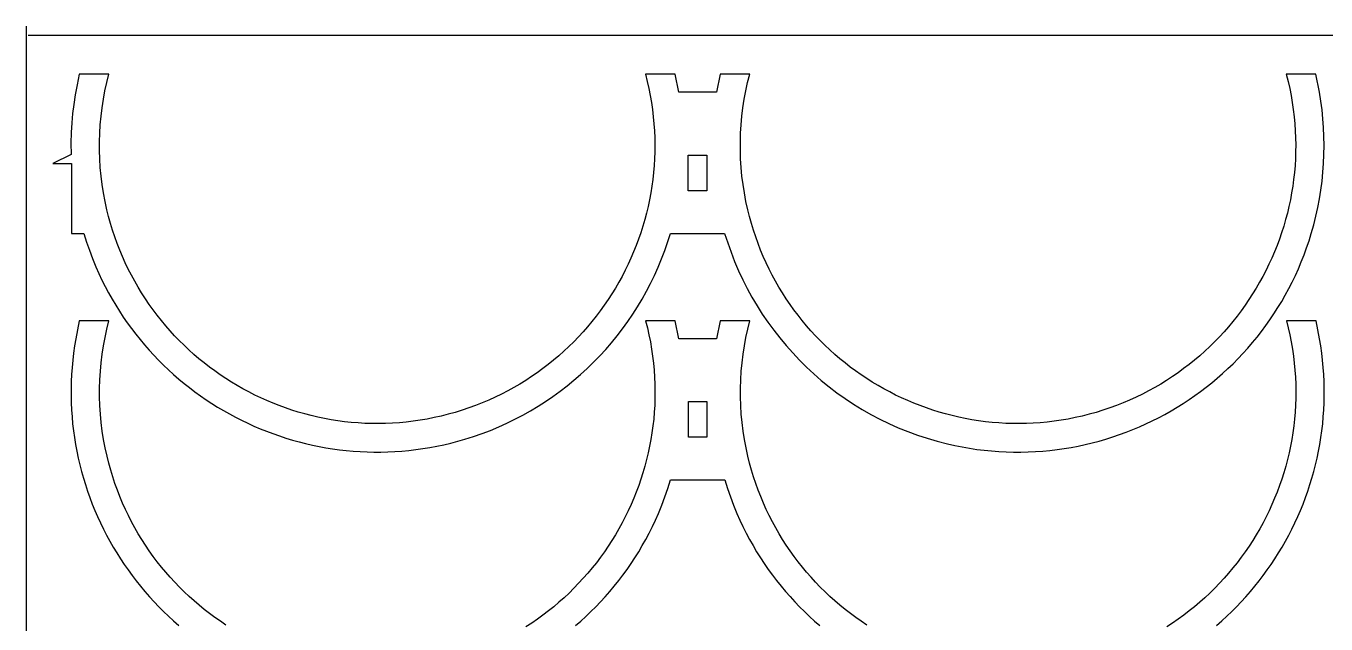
# Model space of a CAD drawing. Extents: x 443 to 1024, y 36 to 674.
# Drawn here: x 443.5 to 626, y 589.8 to 673.7 of the extents above; entities that cross this region are included whole.
import ezdxf

# ---------------------------------------------------------------- set-up
doc = ezdxf.new("R2010")
doc.units = 0
doc.layers.get('0').update_dxf_attribs({"linetype": 'CONTINUOUS'})

msp = doc.modelspace()

# ---------------------------------------------------------------- linework, layer by layer
at = {"color": 0}
for p, q in [((443.451437, 673.716315), (443.451437, 36.86042)), ((443.768031, 672.448303), (1023.768031, 672.448303))]:
    msp.add_line(p, q, dxfattribs=at)
at = {"color": 4}
for p, q in [((450.91852, 666.947729), (450.624279, 665.446206)), ((455.08122, 666.947729), (450.91852, 666.947729)), ((454.789557, 665.78572), (455.08122, 666.947729)), ((534.59682, 666.947729), (530.43412, 666.947729)), ((530.43412, 666.947729), (530.685875, 665.956595)), ((535.10312, 664.418729), (534.59682, 666.947729)), ((540.91172, 666.947729), (540.40552, 664.418729)), ((545.07442, 666.947729), (540.91172, 666.947729)), ((544.782744, 665.785982), (545.07442, 666.947729)), ((624.59002, 666.947729), (620.42742, 666.947729)), ((620.42742, 666.947729), (620.679175, 665.956599)), ((625.09632, 664.418729), (624.59002, 666.947729)), ((450.624279, 665.446206), (450.371079, 664.054451)), ((454.316117, 663.435979), (454.534522, 664.614734)), ((454.534522, 664.614734), (454.789557, 665.78572)), ((530.685875, 665.956595), (530.910498, 664.964954)), ((530.910498, 664.964954), (531.108225, 663.973204)), ((544.309305, 663.436465), (544.527705, 664.615153)), ((544.527705, 664.615153), (544.782744, 665.785982)), ((620.679175, 665.956599), (620.903798, 664.964963)), ((620.903798, 664.964963), (621.101525, 663.973217)), ((450.160344, 662.731205), (449.993495, 661.435204)), ((450.371079, 664.054451), (450.160344, 662.731205)), ((454.134346, 662.250662), (454.316117, 663.435979)), ((531.108225, 663.973204), (531.279295, 662.98174)), ((531.279295, 662.98174), (531.423944, 661.99096)), ((540.40552, 664.418729), (535.10312, 664.418729)), ((544.127545, 662.25114), (544.309305, 663.436465)), ((621.101525, 663.973217), (621.272595, 662.981757)), ((621.272595, 662.981757), (621.417244, 661.99098)), ((625.294161, 663.191699), (625.09632, 664.418729)), ((625.455531, 661.956303), (625.294161, 663.191699)), ((449.993495, 661.435204), (449.871955, 660.125188)), ((453.880723, 659.865171), (453.989214, 661.05999)), ((453.989214, 661.05999), (454.134346, 662.250662)), ((531.423944, 661.99096), (531.542412, 661.001258)), ((531.542412, 661.001258), (531.634935, 660.013032)), ((543.873953, 659.86547), (543.982427, 661.060401)), ((543.982427, 661.060401), (544.127545, 662.25114)), ((621.417244, 661.99098), (621.535712, 661.001281)), ((621.535712, 661.001281), (621.628235, 660.013058)), ((625.580532, 660.714032), (625.455531, 661.956303)), ((449.871955, 660.125188), (449.797148, 658.759895)), ((453.808878, 658.667411), (453.880723, 659.865171)), ((531.634935, 660.013032), (531.701752, 659.026677)), ((531.701752, 659.026677), (531.743099, 658.04259)), ((543.802125, 658.667567), (543.873953, 659.86547)), ((621.628235, 660.013058), (621.695051, 659.026706)), ((621.695051, 659.026706), (621.736399, 658.042621)), ((625.66927, 659.466379), (625.580532, 660.714032)), ((625.721848, 658.214836), (625.66927, 659.466379)), ((449.797148, 658.759895), (449.770495, 657.298063)), ((449.770495, 657.298063), (449.79342, 655.698429)), ((453.773682, 657.467917), (453.808878, 658.667411)), ((453.775139, 656.267897), (453.773682, 657.467917)), ((531.743099, 658.04259), (531.759216, 657.061167)), ((543.766945, 657.467917), (543.802125, 658.667567)), ((543.768413, 656.26774), (543.766945, 657.467917)), ((621.736399, 658.042621), (621.752515, 657.0612)), ((625.738371, 656.960894), (625.721848, 658.214836)), ((449.79342, 655.698429), (447.22942, 654.448529)), ((453.813252, 655.068559), (453.775139, 656.267897)), ((531.750339, 656.082803), (531.716706, 655.107896)), ((531.759216, 657.061167), (531.750339, 656.082803)), ((543.806533, 655.06826), (543.768413, 656.26774)), ((621.743638, 656.082839), (621.710005, 655.107933)), ((621.752515, 657.0612), (621.743638, 656.082839)), ((625.66367, 654.451779), (625.718944, 655.706044)), ((625.718944, 655.706044), (625.738371, 656.960894)), ((447.22942, 654.448529), (449.82922, 654.448529)), ((449.82922, 654.448529), (449.82922, 644.617729)), ((453.888025, 653.871108), (453.813252, 655.068559)), ((453.999462, 652.676753), (453.888025, 653.871108)), ((531.658556, 654.136842), (531.576125, 653.170036)), ((531.716706, 655.107896), (531.658556, 654.136842)), ((543.881305, 653.870697), (543.806533, 655.06826)), ((543.992732, 652.676275), (543.881305, 653.870697)), ((621.651855, 654.13688), (621.569424, 653.170076)), ((621.710005, 655.107933), (621.651855, 654.13688)), ((625.572654, 653.199591), (625.66367, 654.451779)), ((454.147566, 651.4867), (453.999462, 652.676753)), ((531.469652, 652.207875), (531.339374, 651.250754)), ((531.576125, 653.170036), (531.469652, 652.207875)), ((544.140815, 651.486215), (543.992732, 652.676275)), ((621.462951, 652.207916), (621.332673, 651.250797)), ((621.569424, 653.170076), (621.462951, 652.207916)), ((625.283812, 650.707412), (625.445999, 651.950972)), ((625.445999, 651.950972), (625.572654, 653.199591)), ((454.332341, 650.302157), (454.147566, 651.4867)), ((454.553791, 649.124331), (454.332341, 650.302157)), ((531.18553, 650.299072), (531.008356, 649.353222)), ((531.339374, 651.250754), (531.18553, 650.299072)), ((544.325556, 650.301739), (544.140815, 651.486215)), ((544.546957, 649.12407), (544.325556, 650.301739)), ((621.178828, 650.299115), (621.001654, 649.353266)), ((621.332673, 651.250797), (621.178828, 650.299115)), ((625.086195, 649.470404), (625.283812, 650.707412)), ((454.81192, 647.954429), (454.553791, 649.124331)), ((530.808091, 648.413602), (530.584973, 647.480608)), ((531.008356, 649.353222), (530.808091, 648.413602)), ((544.80502, 647.954429), (544.546957, 649.12407)), ((620.801389, 648.413646), (620.57827, 647.480652)), ((621.001654, 649.353266), (620.801389, 648.413646)), ((624.58509, 647.022012), (624.853253, 648.241441)), ((624.853253, 648.241441), (625.086195, 649.470404)), ((455.056368, 646.979199), (454.81192, 647.954429)), ((455.324025, 646.01584), (455.056368, 646.979199)), ((530.339238, 646.554636), (530.071125, 645.636082)), ((530.584973, 647.480608), (530.339238, 646.554636)), ((545.049464, 646.979213), (544.80502, 647.954429)), ((545.317116, 646.015866), (545.049464, 646.979213)), ((620.332535, 646.55468), (620.064421, 645.636126)), ((620.57827, 647.480652), (620.332535, 646.55468)), ((624.281811, 645.813611), (624.58509, 647.022012)), ((449.82922, 644.617729), (451.56512, 644.617729)), ((451.56512, 644.617729), (451.963498, 643.418303)), ((455.614518, 645.064579), (455.324025, 646.01584)), ((455.927476, 644.125647), (455.614518, 645.064579)), ((529.780872, 644.725342), (529.468717, 643.822813)), ((530.071125, 645.636082), (529.780872, 644.725342)), ((533.16502, 642.245229), (533.95022, 644.617729)), ((533.95022, 644.617729), (541.55842, 644.617729)), ((541.55842, 644.617729), (541.56072, 644.620129)), ((541.56072, 644.620129), (541.98561, 643.287405)), ((545.607605, 645.064617), (545.317116, 646.015866)), ((545.920558, 644.125696), (545.607605, 645.064617)), ((619.774168, 644.725386), (619.462012, 643.822857)), ((620.064421, 645.636126), (619.774168, 644.725386)), ((623.62643, 643.603217), (623.94352, 644.617729)), ((623.94352, 644.617729), (624.281811, 645.813611)), ((451.963498, 643.418303), (452.36362, 642.254867)), ((456.262527, 643.199272), (455.927476, 644.125647)), ((456.619298, 642.285682), (456.262527, 643.199272)), ((529.134896, 642.928891), (528.779649, 642.043971)), ((529.468717, 643.822813), (529.134896, 642.928891)), ((541.98561, 643.287405), (542.452783, 641.971642)), ((546.255605, 643.19933), (545.920558, 644.125696)), ((546.612373, 642.285749), (546.255605, 643.19933)), ((619.12819, 642.928934), (618.772942, 642.044014)), ((619.462012, 643.822857), (619.12819, 642.928934)), ((622.923625, 641.613758), (623.286341, 642.601822)), ((623.286341, 642.601822), (623.62643, 643.603217)), ((452.36362, 642.254867), (452.791342, 641.098462)), ((452.791342, 641.098462), (453.27252, 639.920129)), ((456.997419, 641.385106), (456.619298, 642.285682)), ((457.396516, 640.497774), (456.997419, 641.385106)), ((528.403212, 641.168451), (528.005823, 640.302726)), ((528.779649, 642.043971), (528.403212, 641.168451)), ((532.230285, 639.89431), (532.714529, 641.061194)), ((532.714529, 641.061194), (533.16502, 642.245229)), ((542.452783, 641.971642), (542.961572, 640.673793)), ((546.99049, 641.385181), (546.612373, 642.285749)), ((547.389584, 640.497856), (546.99049, 641.385181)), ((618.396504, 641.168494), (617.999115, 640.302768)), ((618.772942, 642.044014), (618.396504, 641.168494)), ((622.538656, 640.639241), (622.923625, 641.613758)), ((453.27252, 639.920129), (453.68616, 638.990285)), ((453.68616, 638.990285), (454.11955, 638.074613)), ((457.81622, 639.623914), (457.396516, 640.497774)), ((458.256156, 638.763754), (457.81622, 639.623914)), ((527.58772, 639.447193), (527.149142, 638.602248)), ((528.005823, 640.302726), (527.58772, 639.447193)), ((531.712908, 638.745158), (532.230285, 639.89431)), ((542.961572, 640.673793), (543.511315, 639.39481)), ((543.511315, 639.39481), (544.101346, 638.135645)), ((547.809284, 639.624002), (547.389584, 640.497856)), ((548.249217, 638.763848), (547.809284, 639.624002)), ((617.581011, 639.447234), (617.142432, 638.602287)), ((617.999115, 640.302768), (617.581011, 639.447234)), ((621.703453, 638.731712), (622.131808, 639.678487)), ((622.131808, 639.678487), (622.538656, 640.639241)), ((454.11955, 638.074613), (454.572342, 637.173277)), ((454.572342, 637.173277), (455.044189, 636.286438)), ((458.715954, 637.917524), (458.256156, 638.763754)), ((459.195243, 637.085453), (458.715954, 637.917524)), ((526.690325, 637.768286), (526.211507, 636.945704)), ((527.149142, 638.602248), (526.690325, 637.768286)), ((530.58124, 636.502389), (531.163019, 637.614324)), ((531.163019, 637.614324), (531.712908, 638.745158)), ((544.101346, 638.135645), (544.731001, 636.89725)), ((548.709012, 637.917623), (548.249217, 638.763848)), ((549.188297, 637.085556), (548.709012, 637.917623)), ((616.683613, 637.768325), (616.204795, 636.945742)), ((617.142432, 638.602287), (616.683613, 637.768325)), ((620.783716, 636.880958), (621.253965, 637.79913)), ((621.253965, 637.79913), (621.703453, 638.731712)), ((455.044189, 636.286438), (455.534743, 635.41426)), ((455.534743, 635.41426), (456.043657, 634.556904)), ((459.693649, 636.267768), (459.195243, 637.085453)), ((460.210801, 635.464699), (459.693649, 636.267768)), ((460.746327, 634.676475), (460.210801, 635.464699)), ((525.194821, 635.336267), (524.657428, 634.550203)), ((525.712927, 636.134899), (525.194821, 635.336267)), ((526.211507, 636.945704), (525.712927, 636.134899)), ((529.324494, 634.337554), (529.968191, 635.409938)), ((529.968191, 635.409938), (530.58124, 636.502389)), ((544.731001, 636.89725), (545.399616, 635.680579)), ((545.399616, 635.680579), (546.106526, 634.486583)), ((549.686701, 636.267874), (549.188297, 637.085556)), ((550.20385, 635.464808), (549.686701, 636.267874)), ((550.739374, 634.676586), (550.20385, 635.464808)), ((615.188106, 635.336302), (614.650712, 634.550236)), ((615.706213, 636.134936), (615.188106, 635.336302)), ((616.204795, 636.945742), (615.706213, 636.134936)), ((619.782432, 635.088703), (620.293081, 635.97741)), ((620.293081, 635.97741), (620.783716, 636.880958)), ((456.043657, 634.556904), (456.570584, 633.714534)), ((456.570584, 633.714534), (457.115176, 632.887312)), ((461.299856, 633.903325), (460.746327, 634.676475)), ((461.871015, 633.145476), (461.299856, 633.903325)), ((524.100986, 633.777104), (523.525731, 633.017366)), ((524.657428, 634.550203), (524.100986, 633.777104)), ((528.65077, 633.28582), (529.324494, 634.337554)), ((546.106526, 634.486583), (546.851067, 633.316214)), ((551.292901, 633.903437), (550.739374, 634.676586)), ((551.864058, 633.14559), (551.292901, 633.903437)), ((614.094268, 633.777136), (613.519012, 633.017396)), ((614.650712, 634.550236), (614.094268, 633.777136)), ((618.702586, 633.35667), (619.252143, 634.215051)), ((619.252143, 634.215051), (619.782432, 635.088703)), ((450.935575, 632.368605), (450.429375, 629.839705)), ((455.098275, 632.368605), (450.935575, 632.368605)), ((454.806597, 631.206642), (455.098275, 632.368605)), ((457.115176, 632.887312), (457.677086, 632.075401)), ((457.677086, 632.075401), (458.255967, 631.278964)), ((462.459433, 632.403159), (461.871015, 633.145476)), ((463.064738, 631.676602), (462.459433, 632.403159)), ((463.686557, 630.966033), (463.064738, 631.676602)), ((522.931903, 632.271385), (522.319738, 631.539558)), ((523.525731, 633.017366), (522.931903, 632.271385)), ((527.215725, 631.246636), (527.94764, 632.25532)), ((527.94764, 632.25532), (528.65077, 633.28582)), ((534.613875, 632.368605), (530.451175, 632.368605)), ((530.451175, 632.368605), (530.702945, 631.377515)), ((535.120075, 629.839705), (534.613875, 632.368605)), ((540.928775, 632.368605), (540.422575, 629.839705)), ((545.091475, 632.368605), (540.928775, 632.368605)), ((544.799797, 631.206642), (545.091475, 632.368605)), ((546.851067, 633.316214), (547.632573, 632.170426)), ((547.632573, 632.170426), (548.450382, 631.050169)), ((552.452474, 632.403273), (551.864058, 633.14559)), ((553.057778, 631.676715), (552.452474, 632.403273)), ((553.679596, 630.966145), (553.057778, 631.676715)), ((612.925182, 632.271414), (612.313015, 631.539586)), ((613.519012, 633.017396), (612.925182, 632.271414)), ((616.942047, 630.87531), (617.547165, 631.686584)), ((617.547165, 631.686584), (618.134136, 632.513776)), ((618.134136, 632.513776), (618.702586, 633.35667)), ((624.607075, 632.368605), (620.444375, 632.368605)), ((620.444375, 632.368605), (620.696145, 631.377515)), ((625.113275, 629.839705), (624.607075, 632.368605)), ((450.429375, 629.839705), (450.263957, 628.835309)), ((454.333144, 628.85694), (454.551552, 630.035683)), ((454.551552, 630.035683), (454.806597, 631.206642)), ((458.255967, 631.278964), (458.851471, 630.498162)), ((458.851471, 630.498162), (459.463251, 629.733158)), ((464.32452, 630.271681), (463.686557, 630.966033)), ((464.978254, 629.593776), (464.32452, 630.271681)), ((521.04135, 630.119949), (520.375602, 629.432959)), ((521.689474, 630.82228), (521.04135, 630.119949)), ((522.319738, 631.539558), (521.689474, 630.82228)), ((525.668027, 629.297053), (526.455647, 630.260352)), ((526.455647, 630.260352), (527.215725, 631.246636)), ((530.702945, 631.377515), (530.92758, 630.385917)), ((530.92758, 630.385917), (531.12532, 629.394207)), ((540.422575, 629.839705), (535.120075, 629.839705)), ((544.326344, 628.85694), (544.544752, 630.035683)), ((544.544752, 630.035683), (544.799797, 631.206642)), ((548.450382, 631.050169), (549.303828, 629.956398)), ((549.303828, 629.956398), (550.192246, 628.890063)), ((554.317558, 630.271793), (553.679596, 630.966145)), ((554.971291, 629.593886), (554.317558, 630.271793)), ((611.034624, 630.119973), (610.368874, 629.432982)), ((611.68275, 630.822307), (611.034624, 630.119973)), ((612.313015, 631.539586), (611.68275, 630.822307)), ((615.678861, 629.301376), (616.319154, 630.080169)), ((616.319154, 630.080169), (616.942047, 630.87531)), ((620.696145, 631.377515), (620.92078, 630.385917)), ((620.92078, 630.385917), (621.11852, 629.394207)), ((625.278694, 628.835309), (625.113275, 629.839705)), ((450.263957, 628.835309), (450.122842, 627.8319)), ((454.151374, 627.671622), (454.333144, 628.85694)), ((459.463251, 629.733158), (460.090959, 628.984116)), ((460.090959, 628.984116), (460.734249, 628.251197)), ((460.734249, 628.251197), (461.392772, 627.534565)), ((465.647388, 628.932545), (464.978254, 629.593776)), ((466.331549, 628.288218), (465.647388, 628.932545)), ((467.030366, 627.661024), (466.331549, 628.288218)), ((518.992189, 628.106591), (518.274999, 627.468005)), ((519.69247, 628.761708), (518.992189, 628.106591)), ((520.375602, 629.432959), (519.69247, 628.761708)), ((524.012643, 627.441736), (524.853485, 628.357319)), ((524.853485, 628.357319), (525.668027, 629.297053)), ((531.12532, 629.394207), (531.296401, 628.40278)), ((531.296401, 628.40278), (531.441061, 627.412034)), ((544.144574, 627.671622), (544.326344, 628.85694)), ((550.192246, 628.890063), (551.114973, 627.852118)), ((555.640423, 628.932653), (554.971291, 629.593886)), ((556.324584, 628.288324), (555.640423, 628.932653)), ((557.0234, 627.661127), (556.324584, 628.288324)), ((608.985457, 628.106611), (608.268264, 627.468023)), ((609.685739, 628.761729), (608.985457, 628.106611)), ((610.368874, 629.432982), (609.685739, 628.761729)), ((614.347564, 627.793698), (615.021539, 628.539147)), ((615.021539, 628.539147), (615.678861, 629.301376)), ((621.11852, 629.394207), (621.289601, 628.40278)), ((621.289601, 628.40278), (621.434261, 627.412034)), ((625.419809, 627.831901), (625.278694, 628.835309)), ((450.005829, 626.829805), (449.912717, 625.82935)), ((450.122842, 627.8319), (450.005829, 626.829805)), ((453.897761, 625.286099), (454.006245, 626.480938)), ((454.006245, 626.480938), (454.151374, 627.671622)), ((461.392772, 627.534565), (462.066182, 626.834381)), ((462.066182, 626.834381), (462.754131, 626.150809)), ((467.743466, 627.051191), (467.030366, 627.661024)), ((468.470479, 626.458948), (467.743466, 627.051191)), ((469.211032, 625.884524), (468.470479, 626.458948)), ((516.79084, 626.242009), (516.024346, 625.655392)), ((517.541136, 626.846345), (516.79084, 626.242009)), ((518.274999, 627.468005), (517.541136, 626.846345)), ((522.254545, 625.685354), (523.146123, 626.550887)), ((523.146123, 626.550887), (524.012643, 627.441736)), ((531.441061, 627.412034), (531.559539, 626.422364)), ((531.559539, 626.422364), (531.652072, 625.434167)), ((543.890961, 625.286099), (543.999445, 626.480938)), ((543.999445, 626.480938), (544.144574, 627.671622)), ((551.114973, 627.852118), (552.071344, 626.843514)), ((552.071344, 626.843514), (553.060695, 625.865204)), ((557.736501, 627.051291), (557.0234, 627.661127)), ((558.463513, 626.459044), (557.736501, 627.051291)), ((559.204066, 625.884616), (558.463513, 626.459044)), ((606.7841, 626.242025), (606.017604, 625.655406)), ((607.534399, 626.846362), (606.7841, 626.242025)), ((608.268264, 627.468023), (607.534399, 626.846362)), ((612.229442, 625.660183), (612.951142, 626.354001)), ((612.951142, 626.354001), (613.657307, 627.065244)), ((613.657307, 627.065244), (614.347564, 627.793698)), ((621.434261, 627.412034), (621.552739, 626.422364)), ((621.552739, 626.422364), (621.645272, 625.434167)), ((625.536823, 626.829806), (625.419809, 627.831901)), ((625.629936, 625.829352), (625.536823, 626.829806)), ((449.843304, 624.830863), (449.797388, 623.834671)), ((449.912717, 625.82935), (449.843304, 624.830863)), ((453.825925, 624.088313), (453.897761, 625.286099)), ((462.754131, 626.150809), (463.456272, 625.48401)), ((463.456272, 625.48401), (464.172258, 624.834148)), ((464.172258, 624.834148), (464.90174, 624.201385)), ((469.964753, 625.328148), (469.211032, 625.884524)), ((470.73127, 624.790048), (469.964753, 625.328148)), ((471.510212, 624.270453), (470.73127, 624.790048)), ((514.443721, 624.5369), (513.630064, 624.005818)), ((515.241894, 625.08689), (514.443721, 624.5369)), ((516.024346, 625.655392), (515.241894, 625.08689)), ((520.3987, 624.032573), (521.33853, 624.845722)), ((521.33853, 624.845722), (522.254545, 625.685354)), ((531.652072, 625.434167), (531.718897, 624.44784)), ((531.718897, 624.44784), (531.760253, 623.463777)), ((543.819125, 624.088313), (543.890961, 625.286099)), ((553.060695, 625.865204), (554.08236, 624.918141)), ((554.08236, 624.918141), (555.135676, 624.003276)), ((559.957788, 625.328236), (559.204066, 625.884616)), ((560.724306, 624.790132), (559.957788, 625.328236)), ((561.503249, 624.270532), (560.724306, 624.790132)), ((604.436973, 624.536912), (603.623314, 624.005828)), ((605.235149, 625.086903), (604.436973, 624.536912)), ((606.017604, 625.655406), (605.235149, 625.086903)), ((610.740931, 624.325688), (611.492581, 624.984007)), ((611.492581, 624.984007), (612.229442, 625.660183)), ((621.645272, 625.434167), (621.712097, 624.44784)), ((621.712097, 624.44784), (621.753453, 623.463777)), ((625.69935, 624.830867), (625.629936, 625.829352)), ((625.745267, 623.834676), (625.69935, 624.830867)), ((449.797388, 623.834671), (449.774769, 622.841102)), ((449.774769, 622.841102), (449.775244, 621.850481)), ((453.790738, 622.888792), (453.825925, 624.088313)), ((453.792204, 621.688745), (453.790738, 622.888792)), ((464.90174, 624.201385), (465.644373, 623.585884)), ((465.644373, 623.585884), (466.399807, 622.987807)), ((466.399807, 622.987807), (467.167697, 622.407317)), ((472.301207, 623.769592), (471.510212, 624.270453)), ((473.103883, 623.287694), (472.301207, 623.769592)), ((473.917868, 622.824987), (473.103883, 623.287694)), ((474.74279, 622.381701), (473.917868, 622.824987)), ((511.098572, 622.52998), (510.225359, 622.078491)), ((511.957252, 623.001962), (511.098572, 622.52998)), ((512.801162, 623.49404), (511.957252, 623.001962)), ((513.630064, 624.005818), (512.801162, 623.49404)), ((518.450078, 622.48806), (519.435676, 623.246491)), ((519.435676, 623.246491), (520.3987, 624.032573)), ((531.760253, 623.463777), (531.776377, 622.482376)), ((543.783938, 622.888792), (543.819125, 624.088313)), ((543.785404, 621.688745), (543.783938, 622.888792)), ((555.135676, 624.003276), (556.219979, 623.121562)), ((556.219979, 623.121562), (557.334603, 622.273952)), ((562.294245, 623.769667), (561.503249, 624.270532)), ((563.096922, 623.287764), (562.294245, 623.769667)), ((563.910908, 622.825053), (563.096922, 623.287764)), ((564.735832, 622.381762), (563.910908, 622.825053)), ((601.091812, 622.529987), (600.218596, 622.078496)), ((601.950495, 623.001969), (601.091812, 622.529987)), ((602.794408, 623.494048), (601.950495, 623.001969)), ((603.623314, 624.005828), (602.794408, 623.494048)), ((608.400985, 622.460027), (609.19476, 623.063482)), ((609.19476, 623.063482), (609.974866, 623.685441)), ((609.974866, 623.685441), (610.740931, 624.325688)), ((621.753453, 623.463777), (621.769577, 622.482376)), ((625.767888, 622.841108), (625.745267, 623.834676)), ((625.767414, 621.850489), (625.767888, 622.841108)), ((449.775244, 621.850481), (449.798613, 620.863137)), ((449.798613, 620.863137), (449.844673, 619.879396)), ((453.830325, 620.489381), (453.792204, 621.688745)), ((467.167697, 622.407317), (467.947695, 621.844577)), ((467.947695, 621.844577), (468.739453, 621.299748)), ((468.739453, 621.299748), (469.542623, 620.772994)), ((469.542623, 620.772994), (470.35686, 620.264478)), ((475.578277, 621.958064), (474.74279, 622.381701)), ((476.423958, 621.554305), (475.578277, 621.958064)), ((477.27946, 621.170653), (476.423958, 621.554305)), ((478.144412, 620.807336), (477.27946, 621.170653)), ((479.018442, 620.464583), (478.144412, 620.807336)), ((507.520905, 620.850942), (506.591941, 620.485385)), ((508.436288, 621.238576), (507.520905, 620.850942)), ((509.337852, 621.647891), (508.436288, 621.238576)), ((510.225359, 622.078491), (509.337852, 621.647891)), ((515.36406, 620.384499), (516.413649, 621.05648)), ((516.413649, 621.05648), (517.442529, 621.757861)), ((517.442529, 621.757861), (518.450078, 622.48806)), ((531.767508, 621.504032), (531.733881, 620.529143)), ((531.776377, 622.482376), (531.767508, 621.504032)), ((543.823525, 620.489381), (543.785404, 621.688745)), ((557.334603, 622.273952), (558.478884, 621.461397)), ((558.478884, 621.461397), (559.652158, 620.68485)), ((559.652158, 620.68485), (560.85376, 619.945263)), ((565.571321, 621.95812), (564.735832, 622.381762)), ((566.417004, 621.554355), (565.571321, 621.95812)), ((567.272509, 621.170698), (566.417004, 621.554355)), ((568.137463, 620.807376), (567.272509, 621.170698)), ((569.011496, 620.464618), (568.137463, 620.807376)), ((597.514131, 620.850944), (596.585162, 620.485387)), ((598.429517, 621.238579), (597.514131, 620.850944)), ((599.331085, 621.647895), (598.429517, 621.238579)), ((600.218596, 622.078496), (599.331085, 621.647895)), ((605.096664, 620.235548), (605.941381, 620.762835)), ((605.941381, 620.762835), (606.773922, 621.309488)), ((606.773922, 621.309488), (607.593915, 621.87529)), ((607.593915, 621.87529), (608.400985, 622.460027)), ((621.760708, 621.504032), (621.727081, 620.529143)), ((621.769577, 622.482376), (621.760708, 621.504032)), ((625.697989, 619.879409), (625.744047, 620.863147)), ((625.744047, 620.863147), (625.767414, 621.850489)), ((449.844673, 619.879396), (449.913224, 618.899587)), ((449.913224, 618.899587), (450.004063, 617.924035)), ((453.905105, 619.291911), (453.830325, 620.489381)), ((454.016545, 618.097544), (453.905105, 619.291911)), ((470.35686, 620.264478), (471.181815, 619.774361)), ((471.181815, 619.774361), (472.01714, 619.302806)), ((472.01714, 619.302806), (472.86249, 618.849976)), ((479.901178, 620.142623), (479.018442, 620.464583)), ((480.792249, 619.841685), (479.901178, 620.142623)), ((481.691281, 619.561998), (480.792249, 619.841685)), ((482.597904, 619.30379), (481.691281, 619.561998)), ((483.511746, 619.06729), (482.597904, 619.30379)), ((484.432435, 618.852727), (483.511746, 619.06729)), ((501.75172, 619.002629), (500.771376, 618.783205)), ((502.745025, 619.251856), (501.75172, 619.002629)), ((503.725937, 619.525142), (502.745025, 619.251856)), ((504.694219, 619.822089), (503.725937, 619.525142)), ((505.649633, 620.142302), (504.694219, 619.822089)), ((506.591941, 620.485385), (505.649633, 620.142302)), ((512.097246, 618.55079), (513.205237, 619.131071)), ((513.205237, 619.131071), (514.294382, 619.742501)), ((514.294382, 619.742501), (515.36406, 620.384499)), ((531.675737, 619.558104), (531.593312, 618.591312)), ((531.733881, 620.529143), (531.675737, 619.558104)), ((543.898305, 619.291911), (543.823525, 620.489381)), ((544.009745, 618.097544), (543.898305, 619.291911)), ((560.85376, 619.945263), (562.083026, 619.243589)), ((562.083026, 619.243589), (563.339292, 618.58078)), ((569.894236, 620.142653), (569.011496, 620.464618)), ((570.785309, 619.841711), (569.894236, 620.142653)), ((571.684345, 619.562019), (570.785309, 619.841711)), ((572.590972, 619.303806), (571.684345, 619.562019)), ((573.504818, 619.067302), (572.590972, 619.303806)), ((574.425511, 618.852735), (573.504818, 619.067302)), ((591.74492, 619.002629), (590.764566, 618.783201)), ((592.738229, 619.251856), (591.74492, 619.002629)), ((593.719146, 619.525142), (592.738229, 619.251856)), ((594.687432, 619.82209), (593.719146, 619.525142)), ((595.64285, 620.142303), (594.687432, 619.82209)), ((596.585162, 620.485387), (595.64285, 620.142303)), ((602.493192, 618.772034), (603.372196, 619.239932)), ((603.372196, 619.239932), (604.240145, 619.727842)), ((604.240145, 619.727842), (605.096664, 620.235548)), ((621.668937, 619.558104), (621.586512, 618.591312)), ((621.727081, 620.529143), (621.668937, 619.558104)), ((625.538604, 617.924052), (625.629441, 618.899601)), ((625.629441, 618.899601), (625.697989, 619.879409)), ((450.004063, 617.924035), (450.11699, 616.953067)), ((454.16465, 616.90749), (454.016545, 618.097544)), ((472.86249, 618.849976), (473.717515, 618.416034)), ((473.717515, 618.416034), (474.58187, 618.001142)), ((474.58187, 618.001142), (475.455206, 617.605463)), ((475.455206, 617.605463), (476.337176, 617.229158)), ((476.337176, 617.229158), (477.227433, 616.872392)), ((485.359598, 618.66033), (484.432435, 618.852727)), ((486.292865, 618.490328), (485.359598, 618.66033)), ((487.231863, 618.342949), (486.292865, 618.490328)), ((488.17622, 618.218422), (487.231863, 618.342949)), ((489.125565, 618.116975), (488.17622, 618.218422)), ((490.079525, 618.038839), (489.125565, 618.116975)), ((491.03773, 617.98424), (490.079525, 618.038839)), ((491.999806, 617.95341), (491.03773, 617.98424)), ((492.965382, 617.946575), (491.999806, 617.95341)), ((493.934087, 617.963964), (492.965382, 617.946575)), ((494.905548, 618.005808), (493.934087, 617.963964)), ((495.879394, 618.072334), (494.905548, 618.005808)), ((496.855252, 618.16377), (495.879394, 618.072334)), ((497.832751, 618.280347), (496.855252, 618.16377)), ((498.81152, 618.422293), (497.832751, 618.280347)), ((499.791185, 618.589836), (498.81152, 618.422293)), ((500.771376, 618.783205), (499.791185, 618.589836)), ((508.666409, 617.002684), (509.827211, 617.486013)), ((509.827211, 617.486013), (510.971031, 618.002243)), ((510.971031, 618.002243), (512.097246, 618.55079)), ((531.486844, 617.629162), (531.35657, 616.672052)), ((531.593312, 618.591312), (531.486844, 617.629162)), ((544.15785, 616.90749), (544.009745, 618.097544)), ((563.339292, 618.58078), (564.621892, 617.957788)), ((564.621892, 617.957788), (565.930163, 617.375565)), ((565.930163, 617.375565), (567.26344, 616.835065)), ((575.35268, 618.660334), (574.425511, 618.852735)), ((576.285951, 618.490328), (575.35268, 618.660334)), ((577.224954, 618.342945), (576.285951, 618.490328)), ((578.169317, 618.218415), (577.224954, 618.342945)), ((579.118667, 618.116966), (578.169317, 618.218415)), ((580.072633, 618.038827), (579.118667, 618.116966)), ((581.030844, 617.984227), (580.072633, 618.038827)), ((581.992927, 617.953395), (581.030844, 617.984227)), ((582.95851, 617.946559), (581.992927, 617.953395)), ((583.927221, 617.963948), (582.95851, 617.946559)), ((584.89869, 618.005791), (583.927221, 617.963948)), ((585.872543, 618.072318), (584.89869, 618.005791)), ((586.848409, 618.163756), (585.872543, 618.072318)), ((587.825916, 618.280334), (586.848409, 618.163756)), ((588.804693, 618.422282), (587.825916, 618.280334)), ((589.784367, 618.589828), (588.804693, 618.422282)), ((590.764566, 618.783201), (589.784367, 618.589828)), ((597.945395, 616.74026), (598.87408, 617.104867)), ((598.87408, 617.104867), (599.793576, 617.490564)), ((599.793576, 617.490564), (600.703508, 617.897134)), ((600.703508, 617.897134), (601.603505, 618.324362)), ((601.603505, 618.324362), (602.493192, 618.772034)), ((621.480044, 617.629162), (621.34977, 616.672052)), ((621.586512, 618.591312), (621.480044, 617.629162)), ((625.425679, 616.953087), (625.538604, 617.924052)), ((450.11699, 616.953067), (450.251802, 615.987012)), ((450.251802, 615.987012), (450.408299, 615.026196)), ((454.349421, 615.722959), (454.16465, 616.90749)), ((454.570862, 614.545161), (454.349421, 615.722959)), ((477.227433, 616.872392), (478.12563, 616.535326)), ((478.12563, 616.535326), (479.031418, 616.218123)), ((479.031418, 616.218123), (479.944452, 615.920946)), ((479.944452, 615.920946), (480.864383, 615.643956)), ((480.864383, 615.643956), (481.790864, 615.387318)), ((481.790864, 615.387318), (482.723547, 615.151193)), ((502.144875, 614.986864), (503.127578, 615.219075)), ((503.127578, 615.219075), (504.108842, 615.475376)), ((504.108842, 615.475376), (505.08832, 615.755929)), ((505.08832, 615.755929), (506.296342, 616.137058)), ((506.296342, 616.137058), (507.489246, 616.552838)), ((507.489246, 616.552838), (508.666409, 617.002684)), ((531.20273, 615.720377), (531.02556, 614.774533)), ((531.35657, 616.672052), (531.20273, 615.720377)), ((544.342621, 615.722959), (544.15785, 616.90749)), ((544.564062, 614.545161), (544.342621, 615.722959)), ((567.26344, 616.835065), (568.621059, 616.337239)), ((568.621059, 616.337239), (570.002355, 615.883039)), ((570.002355, 615.883039), (571.406663, 615.473419)), ((571.406663, 615.473419), (572.83332, 615.109329)), ((592.201199, 615.007554), (593.177185, 615.241102)), ((593.177185, 615.241102), (594.146221, 615.497031)), ((594.146221, 615.497031), (595.107933, 615.775127)), ((595.107933, 615.775127), (596.061948, 616.075174)), ((596.061948, 616.075174), (597.007893, 616.396957)), ((597.007893, 616.396957), (597.945395, 616.74026)), ((621.19593, 615.720377), (621.01876, 614.774533)), ((621.34977, 616.672052), (621.19593, 615.720377)), ((625.134375, 615.026222), (625.29087, 615.987035)), ((625.29087, 615.987035), (625.425679, 616.953087)), ((450.408299, 615.026196), (450.586278, 614.070947)), ((450.586278, 614.070947), (450.785539, 613.121591)), ((454.828975, 613.375305), (454.570862, 614.545161)), ((482.723547, 615.151193), (483.662086, 614.935744)), ((483.662086, 614.935744), (484.606133, 614.741133)), ((484.606133, 614.741133), (485.555341, 614.567523)), ((485.555341, 614.567523), (486.509362, 614.415077)), ((486.509362, 614.415077), (487.467849, 614.283957)), ((487.467849, 614.283957), (488.430455, 614.174326)), ((488.430455, 614.174326), (489.396832, 614.086347)), ((489.396832, 614.086347), (490.366633, 614.020181)), ((490.366633, 614.020181), (491.339511, 613.975992)), ((491.339511, 613.975992), (492.315117, 613.953942)), ((492.315117, 613.953942), (493.293106, 613.954194)), ((493.293106, 613.954194), (494.273129, 613.97691)), ((494.273129, 613.97691), (495.25484, 614.022253)), ((495.25484, 614.022253), (496.23789, 614.090385)), ((496.23789, 614.090385), (497.221932, 614.18147)), ((497.221932, 614.18147), (498.20662, 614.295669)), ((498.20662, 614.295669), (499.191605, 614.433145)), ((499.191605, 614.433145), (500.176541, 614.594062)), ((500.176541, 614.594062), (501.16108, 614.77858)), ((501.16108, 614.77858), (502.144875, 614.986864)), ((530.825297, 613.834918), (530.602181, 612.901926)), ((531.02556, 614.774533), (530.825297, 613.834918)), ((544.822175, 613.375305), (544.564062, 614.545161)), ((572.83332, 615.109329), (573.870446, 614.876677)), ((573.870446, 614.876677), (574.907714, 614.6705)), ((574.907714, 614.6705), (575.944749, 614.490585)), ((575.944749, 614.490585), (576.981179, 614.336714)), ((576.981179, 614.336714), (578.016631, 614.208673)), ((578.016631, 614.208673), (579.050731, 614.106247)), ((579.050731, 614.106247), (580.083106, 614.029219)), ((580.083106, 614.029219), (581.113383, 613.977375)), ((581.113383, 613.977375), (582.141188, 613.950498)), ((582.141188, 613.950498), (583.166149, 613.948374)), ((583.166149, 613.948374), (584.187891, 613.970786)), ((584.187891, 613.970786), (585.206043, 614.01752)), ((585.206043, 614.01752), (586.22023, 614.08836)), ((586.22023, 614.08836), (587.23008, 614.18309)), ((587.23008, 614.18309), (588.235218, 614.301495)), ((588.235218, 614.301495), (589.235273, 614.443359)), ((589.235273, 614.443359), (590.22987, 614.608468)), ((590.22987, 614.608468), (591.218637, 614.796604)), ((591.218637, 614.796604), (592.201199, 615.007554)), ((620.818497, 613.834918), (620.595381, 612.901926)), ((621.01876, 614.774533), (620.818497, 613.834918)), ((624.75714, 613.121622), (624.956399, 614.070975)), ((624.956399, 614.070975), (625.134375, 615.026222)), ((450.785539, 613.121591), (451.00588, 612.178455)), ((451.00588, 612.178455), (451.247099, 611.241868)), ((455.073419, 612.400084), (454.828975, 613.375305)), ((455.341072, 611.436733), (455.073419, 612.400084)), ((530.356449, 611.975955), (530.088337, 611.057401)), ((530.602181, 612.901926), (530.356449, 611.975955)), ((545.066619, 612.400084), (544.822175, 613.375305)), ((545.334272, 611.436733), (545.066619, 612.400084)), ((620.349649, 611.975955), (620.081537, 611.057401)), ((620.595381, 612.901926), (620.349649, 611.975955)), ((624.295586, 611.241905), (624.536803, 612.17849)), ((624.536803, 612.17849), (624.75714, 613.121622)), ((451.247099, 611.241868), (451.508995, 610.312155)), ((451.508995, 610.312155), (451.791366, 609.389644)), ((455.631561, 610.48548), (455.341072, 611.436733)), ((455.944515, 609.546555), (455.631561, 610.48548)), ((529.798085, 610.14666), (529.48593, 609.244128)), ((530.088337, 611.057401), (529.798085, 610.14666)), ((533.568853, 608.838994), (533.967275, 610.038605)), ((533.967275, 610.038605), (541.575375, 610.038605)), ((541.575375, 610.038605), (541.973753, 608.839177)), ((545.624761, 610.48548), (545.334272, 611.436733)), ((545.937715, 609.546555), (545.624761, 610.48548)), ((619.791285, 610.14666), (619.47913, 609.244128)), ((620.081537, 611.057401), (619.791285, 610.14666)), ((623.751324, 609.389687), (624.033693, 610.312195)), ((624.033693, 610.312195), (624.295586, 611.241905)), ((451.791366, 609.389644), (452.094011, 608.474662)), ((452.094011, 608.474662), (452.416728, 607.567537)), ((456.279562, 608.620187), (455.944515, 609.546555)), ((456.63633, 607.706603), (456.279562, 608.620187)), ((529.15211, 608.350201), (528.796862, 607.465276)), ((529.48593, 609.244128), (529.15211, 608.350201)), ((533.1688, 607.675767), (533.568853, 608.838994)), ((541.973753, 608.839177), (542.373875, 607.67573)), ((546.272762, 608.620187), (545.937715, 609.546555)), ((546.62953, 607.706603), (546.272762, 608.620187)), ((619.14531, 608.350201), (618.790062, 607.465276)), ((619.47913, 609.244128), (619.14531, 608.350201)), ((623.125967, 607.567586), (623.448682, 608.474709)), ((623.448682, 608.474709), (623.751324, 609.389687)), ((452.416728, 607.567537), (452.759317, 606.668595)), ((452.759317, 606.668595), (453.121575, 605.778163)), ((457.014448, 606.806034), (456.63633, 607.706603)), ((457.413543, 605.918707), (457.014448, 606.806034)), ((528.420425, 606.58975), (528.023035, 605.724017)), ((528.796862, 607.465276), (528.420425, 606.58975)), ((532.259775, 605.340905), (532.74111, 606.519534)), ((532.74111, 606.519534), (533.1688, 607.675767)), ((542.373875, 607.67573), (542.801597, 606.519295)), ((542.801597, 606.519295), (543.282775, 605.340905)), ((547.007648, 606.806034), (546.62953, 607.706603)), ((547.406743, 605.918707), (547.007648, 606.806034)), ((618.413625, 606.58975), (618.016235, 605.724017)), ((618.790062, 607.465276), (618.413625, 606.58975)), ((622.421125, 605.778219), (622.783381, 606.668648)), ((622.783381, 606.668648), (623.125967, 607.567586)), ((453.121575, 605.778163), (453.503301, 604.896569)), ((453.503301, 604.896569), (453.904293, 604.02414)), ((457.833244, 605.044851), (457.413543, 605.918707)), ((458.273178, 604.184696), (457.833244, 605.044851)), ((527.604932, 604.868475), (527.166351, 604.02352)), ((528.023035, 605.724017), (527.604932, 604.868475)), ((531.412517, 603.494918), (531.846022, 604.410816)), ((531.846022, 604.410816), (532.259775, 605.340905)), ((543.282775, 605.340905), (543.696473, 604.410934)), ((543.696473, 604.410934), (544.129921, 603.495145)), ((547.826444, 605.044851), (547.406743, 605.918707)), ((548.266378, 604.184696), (547.826444, 605.044851)), ((617.598132, 604.868475), (617.159551, 604.02352)), ((618.016235, 605.724017), (617.598132, 604.868475)), ((621.638411, 604.024202), (622.039402, 604.896628)), ((622.039402, 604.896628), (622.421125, 605.778219)), ((453.904293, 604.02414), (454.324351, 603.161203)), ((454.324351, 603.161203), (454.763271, 602.308085)), ((458.732975, 603.33847), (458.273178, 604.184696)), ((459.212261, 602.506402), (458.732975, 603.33847)), ((459.710665, 601.688721), (459.212261, 602.506402)), ((526.707532, 603.189548), (526.228713, 602.366955)), ((527.166351, 604.02352), (526.707532, 603.189548)), ((530.487648, 601.706342), (530.95961, 602.593373)), ((530.95961, 602.593373), (531.412517, 603.494918)), ((544.129921, 603.495145), (544.582772, 602.5937)), ((544.582772, 602.5937), (545.054678, 601.706762)), ((548.726175, 603.33847), (548.266378, 604.184696)), ((549.205461, 602.506402), (548.726175, 603.33847)), ((549.703865, 601.688721), (549.205461, 602.506402)), ((616.700732, 603.189548), (616.221913, 602.366955)), ((617.159551, 604.02352), (616.700732, 603.189548)), ((620.779437, 602.308153), (621.218356, 603.161268)), ((621.218356, 603.161268), (621.638411, 604.024202)), ((454.763271, 602.308085), (455.220854, 601.465114)), ((455.220854, 601.465114), (455.696898, 600.632615)), ((455.696898, 600.632615), (456.1912, 599.810917)), ((460.227816, 600.885655), (459.710665, 601.688721)), ((460.763341, 600.097433), (460.227816, 600.885655)), ((525.212021, 600.757492), (524.674625, 599.971415)), ((525.73013, 601.556137), (525.212021, 600.757492)), ((526.228713, 602.366955), (525.73013, 601.556137)), ((529.487947, 599.976473), (529.996978, 600.833988)), ((529.996978, 600.833988), (530.487648, 601.706342)), ((545.054678, 601.706762), (545.545293, 600.834492)), ((545.545293, 600.834492), (546.054269, 599.977054)), ((550.221016, 600.885655), (549.703865, 601.688721)), ((550.756541, 600.097433), (550.221016, 600.885655)), ((615.205221, 600.757492), (614.667825, 599.971415)), ((615.72333, 601.556137), (615.205221, 600.757492)), ((616.221913, 602.366955), (615.72333, 601.556137)), ((619.351513, 599.810992), (619.845814, 600.632688)), ((619.845814, 600.632688), (620.321856, 601.465184)), ((620.321856, 601.465184), (620.779437, 602.308153)), ((456.1912, 599.810917), (456.70356, 599.000347)), ((456.70356, 599.000347), (457.233776, 598.201231)), ((461.316869, 599.324284), (460.763341, 600.097433)), ((461.888027, 598.566438), (461.316869, 599.324284)), ((524.118179, 599.198302), (523.542922, 598.43855)), ((524.674625, 599.971415), (524.118179, 599.198302)), ((528.416196, 598.306607), (528.960904, 599.133958)), ((528.960904, 599.133958), (529.487947, 599.976473)), ((546.054269, 599.977054), (546.581257, 599.13461)), ((546.581257, 599.13461), (547.125911, 598.307321)), ((551.310069, 599.324284), (550.756541, 600.097433)), ((551.881227, 598.566438), (551.310069, 599.324284)), ((614.111379, 599.198302), (613.536122, 598.43855)), ((614.667825, 599.971415), (614.111379, 599.198302)), ((618.308938, 598.201311), (618.839154, 599.000424)), ((618.839154, 599.000424), (619.351513, 599.810992)), ((457.233776, 598.201231), (457.781647, 597.413898)), ((457.781647, 597.413898), (458.346971, 596.638673)), ((462.476445, 597.824122), (461.888027, 598.566438)), ((463.081749, 597.097565), (462.476445, 597.824122)), ((463.703568, 596.386997), (463.081749, 597.097565)), ((522.33692, 596.960712), (521.706653, 596.243419)), ((522.949089, 597.692554), (522.33692, 596.960712)), ((523.542922, 598.43855), (522.949089, 597.692554)), ((527.275175, 596.698042), (527.85417, 597.494581)), ((527.85417, 597.494581), (528.416196, 598.306607)), ((547.125911, 598.307321), (547.687884, 597.49535)), ((547.687884, 597.49535), (548.266827, 596.698861)), ((552.469645, 597.824122), (551.881227, 598.566438)), ((553.074949, 597.097565), (552.469645, 597.824122)), ((553.696768, 596.386997), (553.074949, 597.097565)), ((612.33012, 596.960712), (611.699853, 596.243419)), ((612.942289, 597.692554), (612.33012, 596.960712)), ((613.536122, 598.43855), (612.942289, 597.692554)), ((617.195745, 596.638756), (617.761068, 597.413979)), ((617.761068, 597.413979), (618.308938, 598.201311)), ((458.346971, 596.638673), (458.929546, 595.875884)), ((458.929546, 595.875884), (459.529172, 595.125859)), ((459.529172, 595.125859), (460.145646, 594.388924)), ((464.341531, 595.692645), (463.703568, 596.386997)), ((464.995265, 595.01474), (464.341531, 595.692645)), ((521.058524, 595.541072), (520.392772, 594.854067)), ((521.706653, 596.243419), (521.058524, 595.541072)), ((525.439845, 594.40297), (526.067665, 595.152075)), ((526.067665, 595.152075), (526.679557, 595.917153)), ((526.679557, 595.917153), (527.275175, 596.698042)), ((548.266827, 596.698861), (548.862393, 595.918014)), ((548.862393, 595.918014), (549.474234, 595.152972)), ((549.474234, 595.152972), (550.102004, 594.403897)), ((554.334731, 595.692645), (553.696768, 596.386997)), ((554.988465, 595.01474), (554.334731, 595.692645)), ((611.051724, 595.541072), (610.385972, 594.854067)), ((611.699853, 596.243419), (611.051724, 595.541072)), ((615.397068, 594.389011), (616.013543, 595.125945)), ((616.013543, 595.125945), (616.613169, 595.875969)), ((616.613169, 595.875969), (617.195745, 596.638756)), ((460.145646, 594.388924), (460.778768, 593.665407)), ((460.778768, 593.665407), (461.428335, 592.955634)), ((465.664399, 594.353509), (464.995265, 595.01474)), ((466.34856, 593.709181), (465.664399, 594.353509)), ((467.047378, 593.081986), (466.34856, 593.709181)), ((519.009349, 593.527668), (518.292154, 592.889066)), ((519.709635, 594.1828), (519.009349, 593.527668)), ((520.392772, 594.854067), (519.709635, 594.1828)), ((524.137814, 592.95333), (524.796446, 593.670001)), ((524.796446, 593.670001), (525.439845, 594.40297)), ((550.102004, 594.403897), (550.745355, 593.670953)), ((550.745355, 593.670953), (551.403939, 592.954301)), ((555.657599, 594.353509), (554.988465, 595.01474)), ((556.34176, 593.709181), (555.657599, 594.353509)), ((557.040578, 593.081986), (556.34176, 593.709181)), ((609.002549, 593.527668), (608.285354, 592.889066)), ((609.702835, 594.1828), (609.002549, 593.527668)), ((610.385972, 594.854067), (609.702835, 594.1828)), ((614.114378, 592.955723), (614.763946, 593.665495)), ((614.763946, 593.665495), (615.397068, 594.389011)), ((461.428335, 592.955634), (462.094146, 592.259933)), ((462.094146, 592.259933), (462.776, 591.578632)), ((462.776, 591.578632), (463.473696, 590.912056)), ((467.760479, 592.472152), (467.047378, 593.081986)), ((468.487492, 591.879908), (467.760479, 592.472152)), ((469.228046, 591.305482), (468.487492, 591.879908)), ((516.807985, 591.66304), (516.041486, 591.076408)), ((517.558287, 592.267391), (516.807985, 591.66304)), ((518.292154, 592.889066), (517.558287, 592.267391)), ((522.074004, 590.902724), (522.776246, 591.569529)), ((522.776246, 591.569529), (523.464299, 592.253119)), ((523.464299, 592.253119), (524.137814, 592.95333)), ((551.403939, 592.954301), (552.077408, 592.254103)), ((552.077408, 592.254103), (552.765416, 591.570522)), ((552.765416, 591.570522), (553.467614, 590.903721)), ((557.753679, 592.472152), (557.040578, 593.081986)), ((558.480692, 591.879908), (557.753679, 592.472152)), ((559.221246, 591.305482), (558.480692, 591.879908)), ((606.801185, 591.66304), (606.034686, 591.076408)), ((607.551487, 592.267391), (606.801185, 591.66304)), ((608.285354, 592.889066), (607.551487, 592.267391)), ((612.069011, 590.912144), (612.766709, 591.57872)), ((612.766709, 591.57872), (613.448565, 592.260022)), ((613.448565, 592.260022), (614.114378, 592.955723)), ((463.473696, 590.912056), (464.187031, 590.260533)), ((464.187031, 590.260533), (464.915804, 589.624391)), ((469.981768, 590.749104), (469.228046, 591.305482)), ((470.748286, 590.211002), (469.981768, 590.749104)), ((471.527229, 589.691405), (470.748286, 590.211002)), ((514.46085, 589.957888), (513.647188, 589.426792)), ((515.259029, 590.507892), (514.46085, 589.957888)), ((516.041486, 591.076408), (515.259029, 590.507892)), ((520.628343, 589.620113), (521.357921, 590.252865)), ((521.357921, 590.252865), (522.074004, 590.902724)), ((553.467614, 590.903721), (554.183655, 590.253861)), ((554.183655, 590.253861), (554.913192, 589.621104)), ((559.974968, 590.749104), (559.221246, 591.305482)), ((560.741486, 590.211002), (559.974968, 590.749104)), ((561.520429, 589.691405), (560.741486, 590.211002)), ((604.45405, 589.957888), (603.640388, 589.426792)), ((605.252229, 590.507892), (604.45405, 589.957888)), ((606.034686, 591.076408), (605.252229, 590.507892)), ((610.626896, 589.624478), (611.355673, 590.260621)), ((611.355673, 590.260621), (612.069011, 590.912144))]:
    msp.add_line(p, q, dxfattribs=at)
at = {"color": 7}
for p, q in [((536.45432, 650.607229), (536.45432, 655.606829)), ((536.45432, 655.606829), (539.05412, 655.606829)), ((539.05412, 655.606829), (539.05412, 650.607229)), ((539.05412, 650.607229), (536.45432, 650.607229)), ((536.471375, 616.028105), (536.471375, 621.027705)), ((536.471375, 621.027705), (539.071175, 621.027705)), ((539.071175, 621.027705), (539.071175, 616.028105)), ((539.071175, 616.028105), (536.471375, 616.028105))]:
    msp.add_line(p, q, dxfattribs=at)

doc.saveas('drawing.dxf')
